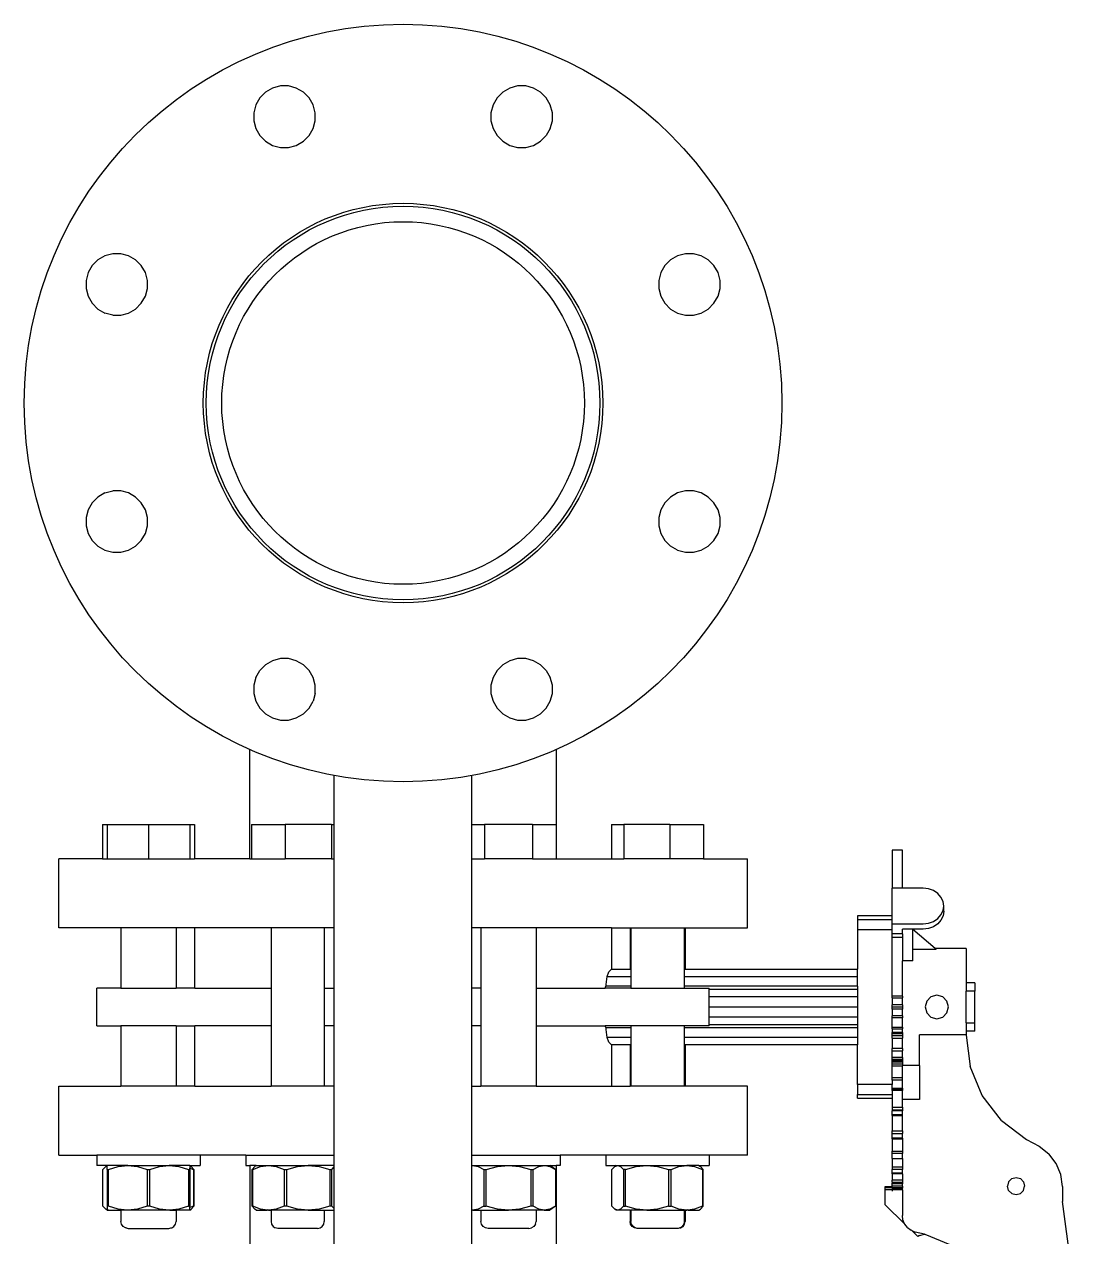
# Model space of a CAD drawing. Header units: inches. Extents: x -1841 to -80, y -100 to 1021.
# Drawn here: x -1270.508 to -1267.508, y 653.683 to 657.16 of the extents above; entities that cross this region are included whole.
import ezdxf

# ---------------------------------------------------------------- set-up
doc = ezdxf.new("R2010")
doc.units = ezdxf.units.IN
doc.header["$MEASUREMENT"] = 0
doc.layers.add('Edges', color=7, linetype='Continuous')

# ---------------------------------------------------------------- blocks, each defined once
blk = doc.blocks.new('fire fighting pump rs')
at = {"layer": 'Edges', "color": 1}
for p, q in [((-35.219, 78.889), (-35.422, 78.772)), ((-34.992, 78.95), (-35.219, 78.889)), ((-34.757, 78.95), (-34.992, 78.95)), ((-34.53, 78.889), (-34.757, 78.95)), ((-34.326, 78.772), (-34.53, 78.889)), ((-28.33, 78.889), (-28.534, 78.772)), ((-28.103, 78.95), (-28.33, 78.889)), ((-27.868, 78.95), (-28.103, 78.95)), ((-27.641, 78.889), (-27.868, 78.95)), ((-27.438, 78.772), (-27.641, 78.889)), ((-35.588, 78.606), (-35.706, 78.402)), ((-35.422, 78.772), (-35.588, 78.606)), ((-34.16, 78.606), (-34.326, 78.772)), ((-34.043, 78.402), (-34.16, 78.606)), ((-28.7, 78.606), (-28.817, 78.402)), ((-28.534, 78.772), (-28.7, 78.606)), ((-27.272, 78.606), (-27.438, 78.772)), ((-27.154, 78.402), (-27.272, 78.606)), ((-35.706, 78.402), (-35.766, 78.175)), ((-35.766, 78.175), (-35.766, 77.94)), ((-33.982, 78.175), (-34.043, 78.402)), ((-33.982, 77.94), (-33.982, 78.175)), ((-28.817, 78.402), (-28.878, 78.175)), ((-28.878, 78.175), (-28.878, 77.94)), ((-27.094, 78.175), (-27.154, 78.402)), ((-27.094, 77.94), (-27.094, 78.175)), ((-35.766, 77.94), (-35.706, 77.713)), ((-34.043, 77.713), (-33.982, 77.94)), ((-28.878, 77.94), (-28.817, 77.713)), ((-27.154, 77.713), (-27.094, 77.94)), ((-35.706, 77.713), (-35.588, 77.51)), ((-35.588, 77.51), (-35.422, 77.344)), ((-34.326, 77.344), (-34.16, 77.51)), ((-34.16, 77.51), (-34.043, 77.713)), ((-28.817, 77.713), (-28.7, 77.51)), ((-28.7, 77.51), (-28.534, 77.344)), ((-27.438, 77.344), (-27.272, 77.51)), ((-27.154, 77.713), (-27.272, 77.51)), ((-35.422, 77.344), (-35.219, 77.226)), ((-35.219, 77.226), (-34.992, 77.166)), ((-34.992, 77.166), (-34.757, 77.166)), ((-34.757, 77.166), (-34.53, 77.226)), ((-34.53, 77.226), (-34.326, 77.344)), ((-28.534, 77.344), (-28.33, 77.226)), ((-28.33, 77.226), (-28.103, 77.166)), ((-28.103, 77.166), (-27.868, 77.166)), ((-27.868, 77.166), (-27.641, 77.226)), ((-27.641, 77.226), (-27.438, 77.344)), ((-40.089, 74.019), (-40.293, 73.901)), ((-39.862, 74.079), (-40.089, 74.019)), ((-39.627, 74.079), (-39.862, 74.079)), ((-39.401, 74.019), (-39.627, 74.079)), ((-39.197, 73.901), (-39.401, 74.019)), ((-23.46, 74.019), (-23.663, 73.901)), ((-23.233, 74.079), (-23.46, 74.019)), ((-22.998, 74.079), (-23.233, 74.079)), ((-22.771, 74.019), (-22.998, 74.079)), ((-22.567, 73.901), (-22.771, 74.019)), ((-40.459, 73.735), (-40.576, 73.532)), ((-40.293, 73.901), (-40.459, 73.735)), ((-39.031, 73.735), (-39.197, 73.901)), ((-38.913, 73.532), (-39.031, 73.735)), ((-23.829, 73.735), (-23.947, 73.532)), ((-23.663, 73.901), (-23.829, 73.735)), ((-22.401, 73.735), (-22.567, 73.901)), ((-22.284, 73.532), (-22.401, 73.735)), ((-40.576, 73.532), (-40.637, 73.305)), ((-40.637, 73.305), (-40.637, 73.07)), ((-38.853, 73.305), (-38.913, 73.532)), ((-38.853, 73.07), (-38.853, 73.305)), ((-23.947, 73.532), (-24.007, 73.305)), ((-24.007, 73.305), (-24.007, 73.07)), ((-22.223, 73.305), (-22.284, 73.532)), ((-22.223, 73.07), (-22.223, 73.305)), ((-40.637, 73.07), (-40.576, 72.843)), ((-38.913, 72.843), (-38.853, 73.07)), ((-24.007, 73.07), (-23.947, 72.843)), ((-22.284, 72.843), (-22.223, 73.07)), ((-40.576, 72.843), (-40.459, 72.639)), ((-40.459, 72.639), (-40.293, 72.473)), ((-39.197, 72.473), (-39.031, 72.639)), ((-39.031, 72.639), (-38.913, 72.843)), ((-23.947, 72.843), (-23.829, 72.639)), ((-23.829, 72.639), (-23.663, 72.473)), ((-22.567, 72.473), (-22.401, 72.639)), ((-22.401, 72.639), (-22.284, 72.843)), ((-40.293, 72.473), (-40.089, 72.356)), ((-39.862, 72.295), (-40.089, 72.356)), ((-39.862, 72.295), (-39.627, 72.295)), ((-39.627, 72.295), (-39.401, 72.356)), ((-39.401, 72.356), (-39.197, 72.473)), ((-23.663, 72.473), (-23.46, 72.356)), ((-23.46, 72.356), (-23.233, 72.295)), ((-23.233, 72.295), (-22.998, 72.295)), ((-22.998, 72.295), (-22.771, 72.356)), ((-22.771, 72.356), (-22.567, 72.473)), ((-40.293, 67.013), (-40.459, 66.847)), ((-40.089, 67.13), (-40.293, 67.013)), ((-40.089, 67.13), (-39.862, 67.191)), ((-39.627, 67.191), (-39.862, 67.191)), ((-39.401, 67.13), (-39.627, 67.191)), ((-39.197, 67.013), (-39.401, 67.13)), ((-39.031, 66.847), (-39.197, 67.013)), ((-23.663, 67.013), (-23.829, 66.847)), ((-23.46, 67.13), (-23.663, 67.013)), ((-23.233, 67.191), (-23.46, 67.13)), ((-22.998, 67.191), (-23.233, 67.191)), ((-22.771, 67.13), (-22.998, 67.191)), ((-22.567, 67.013), (-22.771, 67.13)), ((-22.401, 66.847), (-22.567, 67.013)), ((-40.576, 66.643), (-40.637, 66.416)), ((-40.459, 66.847), (-40.576, 66.643)), ((-38.913, 66.643), (-39.031, 66.847)), ((-38.853, 66.416), (-38.913, 66.643)), ((-23.947, 66.643), (-24.007, 66.416)), ((-23.829, 66.847), (-23.947, 66.643)), ((-22.284, 66.643), (-22.401, 66.847)), ((-22.223, 66.416), (-22.284, 66.643)), ((-40.637, 66.416), (-40.637, 66.181)), ((-38.853, 66.181), (-38.853, 66.416)), ((-24.007, 66.416), (-24.007, 66.181)), ((-22.223, 66.181), (-22.223, 66.416)), ((-40.637, 66.181), (-40.576, 65.954)), ((-40.576, 65.954), (-40.459, 65.751)), ((-39.031, 65.751), (-38.913, 65.954)), ((-38.913, 65.954), (-38.853, 66.181)), ((-24.007, 66.181), (-23.947, 65.954)), ((-23.947, 65.954), (-23.829, 65.751)), ((-22.401, 65.751), (-22.284, 65.954)), ((-22.284, 65.954), (-22.223, 66.181)), ((-40.459, 65.751), (-40.293, 65.585)), ((-40.293, 65.585), (-40.089, 65.467)), ((-39.401, 65.467), (-39.197, 65.585)), ((-39.197, 65.585), (-39.031, 65.751)), ((-23.829, 65.751), (-23.663, 65.585)), ((-23.46, 65.467), (-23.663, 65.585)), ((-22.771, 65.467), (-22.567, 65.585)), ((-22.567, 65.585), (-22.401, 65.751)), ((-40.089, 65.467), (-39.862, 65.407)), ((-39.862, 65.407), (-39.627, 65.407)), ((-39.627, 65.407), (-39.401, 65.467)), ((-23.46, 65.467), (-23.233, 65.407)), ((-23.233, 65.407), (-22.998, 65.407)), ((-22.998, 65.407), (-22.771, 65.467)), ((-35.706, 61.772), (-35.588, 61.976)), ((-35.422, 62.142), (-35.588, 61.976)), ((-35.219, 62.26), (-35.422, 62.142)), ((-34.992, 62.32), (-35.219, 62.26)), ((-34.757, 62.32), (-34.992, 62.32)), ((-34.53, 62.26), (-34.757, 62.32)), ((-34.326, 62.142), (-34.53, 62.26)), ((-34.16, 61.976), (-34.326, 62.142)), ((-34.043, 61.772), (-34.16, 61.976)), ((-28.7, 61.976), (-28.817, 61.772)), ((-28.534, 62.142), (-28.7, 61.976)), ((-28.33, 62.26), (-28.534, 62.142)), ((-28.103, 62.32), (-28.33, 62.26)), ((-27.868, 62.32), (-28.103, 62.32)), ((-27.641, 62.26), (-27.868, 62.32)), ((-27.438, 62.142), (-27.641, 62.26)), ((-27.272, 61.976), (-27.438, 62.142)), ((-27.272, 61.976), (-27.154, 61.772)), ((-35.706, 61.772), (-35.766, 61.546)), ((-33.982, 61.546), (-34.043, 61.772)), ((-28.817, 61.772), (-28.878, 61.546)), ((-27.094, 61.546), (-27.154, 61.772)), ((-35.766, 61.546), (-35.766, 61.311)), ((-35.766, 61.311), (-35.706, 61.084)), ((-33.982, 61.311), (-34.043, 61.084)), ((-33.982, 61.311), (-33.982, 61.546)), ((-28.878, 61.546), (-28.878, 61.311)), ((-28.878, 61.311), (-28.817, 61.084)), ((-27.154, 61.084), (-27.094, 61.311)), ((-27.094, 61.311), (-27.094, 61.546)), ((-35.706, 61.084), (-35.588, 60.88)), ((-34.16, 60.88), (-34.043, 61.084)), ((-28.817, 61.084), (-28.7, 60.88)), ((-27.272, 60.88), (-27.154, 61.084)), ((-35.588, 60.88), (-35.422, 60.714)), ((-35.422, 60.714), (-35.219, 60.597)), ((-35.219, 60.597), (-34.992, 60.536)), ((-34.757, 60.536), (-34.53, 60.597)), ((-34.53, 60.597), (-34.326, 60.714)), ((-34.326, 60.714), (-34.16, 60.88)), ((-28.7, 60.88), (-28.534, 60.714)), ((-28.534, 60.714), (-28.33, 60.597)), ((-28.33, 60.597), (-28.103, 60.536)), ((-27.868, 60.536), (-27.641, 60.597)), ((-27.641, 60.597), (-27.438, 60.714)), ((-27.438, 60.714), (-27.272, 60.88)), ((-34.992, 60.536), (-34.757, 60.536)), ((-28.103, 60.536), (-27.868, 60.536)), ((-35.877, 56.503), (-35.875, 59.681)), ((-26.985, 59.681), (-26.985, 57.503)), ((-33.43, 57.503), (-33.43, 58.926)), ((-29.43, 57.503), (-29.43, 58.926)), ((-40.159, 57.503), (-40.021, 57.503)), ((-40.159, 57.503), (-40.159, 56.503)), ((-40.021, 57.503), (-40.021, 56.503)), ((-40.021, 57.503), (-38.821, 57.503)), ((-38.821, 57.503), (-38.821, 56.503)), ((-38.821, 57.503), (-37.621, 57.503)), ((-37.621, 57.503), (-37.483, 57.503)), ((-37.621, 57.503), (-37.621, 56.503)), ((-37.483, 57.503), (-37.483, 56.503)), ((-35.83, 57.503), (-35.83, 56.503)), ((-35.83, 57.503), (-34.85, 57.503)), ((-34.85, 57.503), (-34.85, 56.503)), ((-33.512, 57.503), (-34.85, 57.503)), ((-33.512, 57.503), (-33.43, 57.503)), ((-33.512, 57.503), (-33.512, 56.503)), ((-33.43, 56.503), (-33.43, 57.503)), ((-29.43, 56.503), (-29.43, 57.503)), ((-29.43, 57.503), (-29.061, 57.503)), ((-27.676, 57.503), (-29.061, 57.503)), ((-29.061, 57.503), (-29.061, 56.503)), ((-27.676, 57.503), (-27.676, 56.503)), ((-27.676, 57.503), (-26.985, 57.503)), ((-26.985, 57.503), (-26.983, 56.503)), ((-25.377, 57.503), (-25.377, 56.503)), ((-25.377, 57.503), (-25.019, 57.503)), ((-25.019, 57.503), (-25.019, 56.503)), ((-23.68, 57.503), (-25.019, 57.503)), ((-23.68, 57.503), (-23.68, 56.503)), ((-23.68, 57.503), (-22.701, 57.503)), ((-22.701, 57.503), (-22.701, 56.503)), ((-16.93, 56.753), (-17.23, 56.753)), ((-17.23, 56.753), (-17.23, 55.655)), ((-16.93, 55.655), (-16.93, 56.753)), ((-41.43, 54.503), (-41.43, 56.503)), ((-40.159, 56.503), (-41.43, 56.503)), ((-40.159, 56.503), (-40.021, 56.503)), ((-40.021, 56.503), (-38.821, 56.503)), ((-38.821, 56.503), (-37.621, 56.503)), ((-37.621, 56.503), (-37.483, 56.503)), ((-35.877, 56.503), (-37.483, 56.503)), ((-35.877, 56.503), (-35.83, 56.503)), ((-35.83, 56.503), (-34.85, 56.503)), ((-33.512, 56.503), (-34.85, 56.503)), ((-33.512, 56.503), (-33.43, 56.503)), ((-33.43, 54.503), (-33.43, 56.503)), ((-29.43, 56.503), (-29.061, 56.503)), ((-29.43, 54.503), (-29.43, 56.503)), ((-27.676, 56.503), (-29.061, 56.503)), ((-27.676, 56.503), (-26.983, 56.503)), ((-26.983, 56.503), (-25.377, 56.503)), ((-25.377, 56.503), (-25.019, 56.503)), ((-23.68, 56.503), (-25.019, 56.503)), ((-22.701, 56.503), (-23.68, 56.503)), ((-22.701, 56.503), (-21.43, 56.503)), ((-21.43, 54.503), (-21.43, 56.503)), ((-16.93, 55.655), (-17.23, 55.655)), ((-17.23, 54.853), (-17.23, 55.655)), ((-16.33, 55.655), (-16.93, 55.655)), ((-16.175, 55.637), (-16.33, 55.655)), ((-16.03, 55.585), (-16.175, 55.637)), ((-15.906, 55.503), (-16.03, 55.585)), ((-15.81, 55.395), (-15.906, 55.503)), ((-15.75, 55.27), (-15.81, 55.395)), ((-15.81, 54.876), (-15.75, 55.001)), ((-15.73, 55.135), (-15.75, 55.27)), ((-15.75, 55.001), (-15.73, 55.135)), ((-15.73, 54.985), (-15.75, 54.851)), ((-15.73, 54.985), (-15.73, 55.135)), ((-17.23, 54.853), (-18.23, 54.853)), ((-18.23, 54.853), (-18.23, 54.746)), ((-18.23, 54.746), (-17.23, 54.746)), ((-18.23, 54.746), (-18.23, 54.453)), ((-17.23, 54.746), (-17.23, 54.853)), ((-17.23, 54.616), (-17.23, 54.746)), ((-17.23, 54.616), (-16.33, 54.616)), ((-17.23, 54.453), (-17.23, 54.616)), ((-16.33, 54.616), (-16.175, 54.634)), ((-16.175, 54.634), (-16.03, 54.685)), ((-16.03, 54.685), (-15.906, 54.768)), ((-15.906, 54.618), (-16.03, 54.535)), ((-15.906, 54.768), (-15.81, 54.876)), ((-15.81, 54.726), (-15.906, 54.618)), ((-15.75, 54.851), (-15.81, 54.726)), ((-39.621, 54.503), (-41.43, 54.503)), ((-39.621, 54.503), (-39.621, 52.753)), ((-38.021, 54.503), (-39.621, 54.503)), ((-38.021, 54.503), (-38.021, 52.753)), ((-37.48, 54.503), (-38.021, 54.503)), ((-37.48, 52.753), (-37.48, 54.503)), ((-35.264, 54.503), (-37.48, 54.503)), ((-35.264, 54.503), (-35.264, 52.753)), ((-33.719, 54.503), (-35.264, 54.503)), ((-33.719, 54.503), (-33.719, 52.753)), ((-33.43, 54.503), (-33.719, 54.503)), ((-33.43, 52.753), (-33.43, 54.503)), ((-29.43, 52.753), (-29.43, 54.503)), ((-29.169, 54.503), (-29.43, 54.503)), ((-29.169, 54.503), (-29.169, 52.753)), ((-27.569, 54.503), (-29.169, 54.503)), ((-27.569, 54.503), (-27.569, 52.753)), ((-25.38, 54.503), (-27.569, 54.503)), ((-25.38, 54.503), (-25.38, 53.303)), ((-25.38, 54.503), (-24.839, 54.503)), ((-24.839, 54.503), (-24.839, 53.303)), ((-24.839, 54.503), (-24.812, 54.503)), ((-24.812, 54.503), (-24.812, 53.303)), ((-24.812, 54.503), (-23.266, 54.503)), ((-23.266, 54.503), (-23.239, 54.503)), ((-23.266, 54.503), (-23.266, 53.303)), ((-23.239, 54.503), (-23.239, 53.303)), ((-23.239, 54.503), (-21.43, 54.503)), ((-18.23, 54.453), (-17.23, 54.453)), ((-18.23, 54.453), (-18.23, 53.303)), ((-17.23, 54.331), (-17.23, 54.453)), ((-17.23, 54.231), (-17.23, 54.331)), ((-16.93, 54.331), (-17.23, 54.331)), ((-17.23, 54.231), (-16.93, 54.231)), ((-17.23, 52.519), (-17.23, 54.231)), ((-16.63, 54.466), (-16.93, 54.466)), ((-16.93, 54.331), (-16.93, 54.466)), ((-16.93, 54.331), (-16.93, 54.231)), ((-16.93, 54.231), (-16.93, 53.539)), ((-16.33, 54.466), (-16.63, 54.466)), ((-16.63, 54.451), (-16.63, 54.466)), ((-15.977, 53.903), (-16.63, 54.451)), ((-16.63, 53.877), (-16.63, 54.451)), ((-16.175, 54.484), (-16.33, 54.466)), ((-16.03, 54.535), (-16.175, 54.484)), ((-15.945, 53.877), (-16.63, 53.877)), ((-16.63, 53.539), (-16.63, 53.877)), ((-15.08, 53.903), (-15.977, 53.903)), ((-15.945, 53.877), (-15.977, 53.903)), ((-15.08, 53.903), (-15.08, 52.903)), ((-16.63, 53.539), (-16.93, 53.539)), ((-16.93, 52.519), (-16.93, 53.539)), ((-25.506, 53.085), (-25.455, 53.228)), ((-25.455, 53.228), (-25.38, 53.303)), ((-25.38, 53.303), (-24.839, 53.303)), ((-24.839, 53.303), (-24.812, 53.303)), ((-24.812, 53.303), (-24.812, 53.085)), ((-23.266, 53.303), (-23.239, 53.303)), ((-23.266, 53.303), (-23.266, 53.085)), ((-23.239, 53.303), (-18.23, 53.303)), ((-18.23, 53.085), (-18.23, 53.303)), ((-25.532, 52.803), (-25.528, 52.853)), ((-25.528, 52.853), (-25.506, 53.085)), ((-25.506, 53.085), (-24.812, 53.085)), ((-24.812, 53.085), (-24.812, 52.803)), ((-23.266, 53.085), (-18.23, 53.085)), ((-23.266, 53.085), (-23.266, 52.803)), ((-18.23, 52.803), (-18.23, 53.085)), ((-14.83, 52.903), (-15.08, 52.903)), ((-15.08, 52.903), (-15.08, 52.66)), ((-14.83, 52.903), (-14.83, 52.66)), ((-40.321, 51.653), (-40.321, 52.753)), ((-39.621, 52.753), (-40.321, 52.753)), ((-39.621, 52.753), (-38.021, 52.753)), ((-37.48, 52.753), (-38.021, 52.753)), ((-37.48, 52.753), (-35.264, 52.753)), ((-35.264, 52.753), (-35.264, 51.653)), ((-33.719, 52.753), (-33.43, 52.753)), ((-33.719, 52.753), (-33.719, 51.653)), ((-33.43, 51.653), (-33.43, 52.753)), ((-29.169, 52.753), (-29.43, 52.753)), ((-29.43, 51.653), (-29.43, 52.753)), ((-29.169, 52.753), (-29.169, 51.653)), ((-27.569, 52.753), (-27.569, 51.653)), ((-27.569, 52.753), (-25.563, 52.753)), ((-25.563, 52.753), (-25.538, 52.803)), ((-24.812, 52.753), (-25.563, 52.753)), ((-25.532, 52.803), (-25.538, 52.803)), ((-24.812, 52.803), (-25.532, 52.803)), ((-24.812, 52.803), (-24.812, 52.753)), ((-24.812, 52.753), (-23.266, 52.753)), ((-18.23, 52.803), (-23.266, 52.803)), ((-23.266, 52.803), (-23.266, 52.753)), ((-23.266, 52.753), (-22.539, 52.753)), ((-22.539, 52.723), (-22.539, 52.753)), ((-22.539, 52.723), (-18.23, 52.723)), ((-22.539, 52.503), (-22.539, 52.723)), ((-22.539, 52.503), (-18.23, 52.503)), ((-22.539, 52.203), (-22.539, 52.503)), ((-18.23, 52.803), (-18.23, 52.723)), ((-18.23, 52.723), (-18.23, 52.503)), ((-18.23, 52.503), (-18.23, 52.203)), ((-17.23, 52.464), (-17.23, 52.519)), ((-16.93, 52.519), (-17.23, 52.519)), ((-16.93, 52.519), (-16.93, 52.464)), ((-16.1, 52.497), (-16.224, 52.373)), ((-15.93, 52.543), (-16.1, 52.497)), ((-15.76, 52.497), (-15.93, 52.543)), ((-15.636, 52.373), (-15.76, 52.497)), ((-14.83, 52.66), (-15.08, 52.66)), ((-15.08, 51.746), (-15.08, 52.66)), ((-14.83, 51.746), (-14.83, 52.66)), ((-22.539, 52.203), (-18.23, 52.203)), ((-22.539, 51.903), (-22.539, 52.203)), ((-18.23, 52.203), (-18.23, 51.903)), ((-17.23, 52.464), (-16.93, 52.464)), ((-17.23, 52.464), (-17.23, 52.263)), ((-17.23, 52.203), (-17.23, 52.263)), ((-16.93, 52.263), (-17.23, 52.263)), ((-17.23, 52.143), (-17.23, 52.203)), ((-17.23, 52.203), (-16.93, 52.203)), ((-16.93, 52.143), (-17.23, 52.143)), ((-17.23, 52.143), (-17.23, 51.942)), ((-16.93, 52.263), (-16.93, 52.464)), ((-16.93, 52.263), (-16.93, 52.203)), ((-16.93, 52.203), (-16.93, 52.143)), ((-16.93, 51.942), (-16.93, 52.143)), ((-16.224, 52.373), (-16.27, 52.203)), ((-16.27, 52.203), (-16.224, 52.033)), ((-15.59, 52.203), (-15.636, 52.373)), ((-15.636, 52.033), (-15.59, 52.203)), ((-18.23, 51.903), (-22.539, 51.903)), ((-22.539, 51.683), (-22.539, 51.903)), ((-18.23, 51.903), (-18.23, 51.683)), ((-17.23, 51.887), (-17.23, 51.942)), ((-16.93, 51.942), (-17.23, 51.942)), ((-16.93, 51.887), (-17.23, 51.887)), ((-17.23, 51.621), (-17.23, 51.887)), ((-16.93, 51.942), (-16.93, 51.887)), ((-16.93, 51.621), (-16.93, 51.887)), ((-16.224, 52.033), (-16.1, 51.909)), ((-16.1, 51.909), (-15.93, 51.863)), ((-15.93, 51.863), (-15.76, 51.909)), ((-15.76, 51.909), (-15.636, 52.033)), ((-40.321, 51.653), (-39.621, 51.653)), ((-39.621, 51.653), (-39.621, 49.903)), ((-38.021, 51.653), (-39.621, 51.653)), ((-38.021, 51.653), (-38.021, 49.903)), ((-38.021, 51.653), (-37.48, 51.653)), ((-37.48, 49.903), (-37.48, 51.653)), ((-35.264, 51.653), (-37.48, 51.653)), ((-35.264, 51.653), (-35.264, 49.903)), ((-33.43, 51.653), (-33.719, 51.653)), ((-33.719, 51.653), (-33.719, 49.903)), ((-33.43, 49.903), (-33.43, 51.653)), ((-29.169, 51.653), (-29.43, 51.653)), ((-29.43, 49.903), (-29.43, 51.653)), ((-29.169, 51.653), (-29.169, 49.903)), ((-27.569, 51.653), (-27.569, 49.903)), ((-27.569, 51.653), (-25.563, 51.653)), ((-25.538, 51.603), (-25.563, 51.653)), ((-24.812, 51.653), (-25.563, 51.653)), ((-25.538, 51.603), (-25.532, 51.603)), ((-25.528, 51.553), (-25.532, 51.603)), ((-25.532, 51.603), (-24.812, 51.603)), ((-25.506, 51.321), (-25.528, 51.553)), ((-24.812, 51.653), (-24.812, 51.603)), ((-23.266, 51.653), (-24.812, 51.653)), ((-24.812, 51.603), (-24.812, 51.321)), ((-23.266, 51.653), (-23.266, 51.603)), ((-22.539, 51.653), (-23.266, 51.653)), ((-23.266, 51.603), (-18.23, 51.603)), ((-23.266, 51.603), (-23.266, 51.321)), ((-18.23, 51.683), (-22.539, 51.683)), ((-22.539, 51.653), (-22.539, 51.683)), ((-18.23, 51.683), (-18.23, 51.603)), ((-18.23, 51.603), (-18.23, 51.321)), ((-17.23, 51.566), (-17.23, 51.621)), ((-17.23, 51.621), (-16.93, 51.621)), ((-17.23, 51.566), (-16.93, 51.566)), ((-17.23, 51.566), (-17.23, 51.465)), ((-17.23, 51.421), (-17.23, 51.465)), ((-16.93, 51.465), (-17.23, 51.465)), ((-17.23, 51.361), (-17.23, 51.421)), ((-16.93, 51.421), (-17.23, 51.421)), ((-16.93, 51.621), (-16.93, 51.566)), ((-16.93, 51.465), (-16.93, 51.566)), ((-16.93, 51.465), (-16.93, 51.421)), ((-16.93, 51.421), (-16.93, 51.361)), ((-15.08, 51.746), (-14.83, 51.746)), ((-15.08, 51.746), (-15.08, 51.503)), ((-14.83, 51.503), (-15.08, 51.503)), ((-15.08, 51.503), (-15.08, 51.398)), ((-14.83, 51.503), (-14.83, 51.746)), ((-25.455, 51.178), (-25.506, 51.321)), ((-24.812, 51.321), (-25.506, 51.321)), ((-25.38, 51.103), (-25.455, 51.178)), ((-25.38, 51.103), (-25.38, 49.903)), ((-24.839, 51.103), (-25.38, 51.103)), ((-24.839, 51.103), (-24.839, 49.903)), ((-24.812, 51.103), (-24.839, 51.103)), ((-24.812, 51.321), (-24.812, 51.103)), ((-24.812, 51.103), (-24.812, 49.903)), ((-18.23, 51.321), (-23.266, 51.321)), ((-23.266, 51.321), (-23.266, 51.103)), ((-23.266, 51.103), (-23.266, 49.903)), ((-23.239, 51.103), (-23.266, 51.103)), ((-23.239, 51.103), (-23.239, 49.903)), ((-18.23, 51.103), (-23.239, 51.103)), ((-18.23, 51.321), (-18.23, 51.103)), ((-18.23, 49.953), (-18.23, 51.103)), ((-17.23, 51.301), (-17.23, 51.361)), ((-16.93, 51.361), (-17.23, 51.361)), ((-17.23, 51.301), (-16.93, 51.301)), ((-17.23, 51.301), (-17.23, 51.001)), ((-16.93, 51.361), (-16.93, 51.301)), ((-16.93, 51.001), (-16.93, 51.301)), ((-15.08, 51.398), (-16.43, 51.398)), ((-16.43, 50.503), (-16.43, 51.398)), ((-15.08, 51.382), (-15.08, 51.398)), ((-15.08, 51.382), (-14.961, 50.476)), ((-17.23, 50.926), (-17.23, 51.001)), ((-16.93, 51.001), (-17.23, 51.001)), ((-17.23, 50.926), (-16.93, 50.926)), ((-17.23, 50.739), (-17.23, 50.926)), ((-17.23, 50.684), (-17.23, 50.739)), ((-16.93, 50.739), (-17.23, 50.739)), ((-16.93, 51.001), (-16.93, 50.926)), ((-16.93, 50.739), (-16.93, 50.926)), ((-16.93, 50.739), (-16.93, 50.684)), ((-17.23, 50.664), (-17.23, 50.684)), ((-17.23, 50.684), (-16.93, 50.684)), ((-17.23, 50.648), (-17.23, 50.664)), ((-16.93, 50.664), (-17.23, 50.664)), ((-17.23, 50.604), (-17.23, 50.648)), ((-17.23, 50.648), (-16.93, 50.648)), ((-17.23, 50.544), (-17.23, 50.604)), ((-16.93, 50.604), (-17.23, 50.604)), ((-17.23, 50.484), (-17.23, 50.544)), ((-16.93, 50.544), (-17.23, 50.544)), ((-16.93, 50.484), (-17.23, 50.484)), ((-17.23, 50.154), (-17.23, 50.484)), ((-16.93, 50.684), (-16.93, 50.664)), ((-16.93, 50.664), (-16.93, 50.648)), ((-16.93, 50.648), (-16.93, 50.604)), ((-16.93, 50.604), (-16.93, 50.544)), ((-16.93, 50.544), (-16.93, 50.503)), ((-16.43, 50.503), (-16.93, 50.503)), ((-16.93, 50.484), (-16.93, 50.503)), ((-16.93, 50.154), (-16.93, 50.484)), ((-16.43, 50.503), (-16.43, 49.513)), ((-14.611, 49.632), (-14.961, 50.476)), ((-17.23, 50.079), (-17.23, 50.154)), ((-17.23, 50.154), (-16.93, 50.154)), ((-16.93, 50.079), (-17.23, 50.079)), ((-17.23, 50.079), (-17.23, 49.953)), ((-16.93, 50.079), (-16.93, 50.154)), ((-16.93, 49.844), (-16.93, 50.079)), ((-41.43, 47.903), (-41.43, 49.903)), ((-41.43, 49.903), (-39.621, 49.903)), ((-38.021, 49.903), (-39.621, 49.903)), ((-37.48, 49.903), (-38.021, 49.903)), ((-37.48, 49.903), (-35.264, 49.903)), ((-33.719, 49.903), (-35.264, 49.903)), ((-33.43, 49.903), (-33.719, 49.903)), ((-33.431, 47.903), (-33.43, 49.903)), ((-29.429, 47.903), (-29.43, 49.903)), ((-29.43, 49.903), (-29.169, 49.903)), ((-27.569, 49.903), (-29.169, 49.903)), ((-27.569, 49.903), (-25.38, 49.903)), ((-25.38, 49.903), (-24.839, 49.903)), ((-24.812, 49.903), (-24.839, 49.903)), ((-23.266, 49.903), (-24.812, 49.903)), ((-23.239, 49.903), (-23.266, 49.903)), ((-21.43, 49.903), (-23.239, 49.903)), ((-21.43, 47.903), (-21.43, 49.903)), ((-17.23, 49.953), (-18.23, 49.953)), ((-18.23, 49.953), (-18.23, 49.66)), ((-18.23, 49.66), (-17.23, 49.66)), ((-18.23, 49.553), (-18.23, 49.66)), ((-17.23, 49.844), (-17.23, 49.953)), ((-17.23, 49.838), (-17.23, 49.844)), ((-17.23, 49.844), (-16.93, 49.844)), ((-17.23, 49.838), (-16.93, 49.838)), ((-17.23, 49.826), (-17.23, 49.838)), ((-17.23, 49.826), (-16.93, 49.824)), ((-17.23, 49.778), (-17.23, 49.826)), ((-16.93, 49.778), (-17.23, 49.778)), ((-17.23, 49.778), (-17.23, 49.66)), ((-17.23, 49.66), (-17.23, 49.553)), ((-16.93, 49.844), (-16.93, 49.838)), ((-16.93, 49.838), (-16.93, 49.824)), ((-16.93, 49.824), (-16.93, 49.778)), ((-16.93, 49.513), (-16.93, 49.778)), ((-18.23, 49.553), (-17.23, 49.553)), ((-17.23, 49.553), (-17.23, 49.297)), ((-16.43, 49.513), (-16.93, 49.513)), ((-16.93, 49.297), (-16.93, 49.513)), ((-14.055, 48.907), (-14.611, 49.632)), ((-17.23, 49.297), (-16.93, 49.297)), ((-17.23, 49.297), (-17.23, 49.205)), ((-16.93, 49.205), (-17.23, 49.205)), ((-17.23, 49.205), (-17.23, 49.189)), ((-16.93, 49.189), (-17.23, 49.189)), ((-17.23, 49.072), (-17.23, 49.189)), ((-16.93, 49.072), (-17.23, 49.072)), ((-17.23, 49.052), (-17.23, 49.072)), ((-17.23, 49.052), (-16.93, 49.052)), ((-17.23, 49.052), (-17.23, 48.603)), ((-16.93, 49.297), (-16.93, 49.205)), ((-16.93, 49.205), (-16.93, 49.189)), ((-16.93, 49.072), (-16.93, 49.189)), ((-16.93, 49.052), (-16.93, 49.072)), ((-16.93, 48.603), (-16.93, 49.052)), ((-17.23, 48.603), (-16.93, 48.603)), ((-17.23, 48.528), (-17.23, 48.603)), ((-16.93, 48.603), (-16.93, 48.528)), ((-14.055, 48.907), (-13.33, 48.351)), ((-17.23, 48.528), (-16.93, 48.528)), ((-17.23, 48.391), (-17.23, 48.528)), ((-17.23, 48.37), (-17.23, 48.391)), ((-16.93, 48.391), (-17.23, 48.391)), ((-17.23, 48.37), (-16.93, 48.37)), ((-17.23, 48.37), (-17.23, 48.018)), ((-16.93, 48.391), (-16.93, 48.528)), ((-16.93, 48.391), (-16.93, 48.37)), ((-16.93, 48.37), (-16.93, 48.018)), ((-13.33, 48.351), (-12.955, 48.156)), ((-41.43, 47.903), (-40.321, 47.903)), ((-40.321, 47.903), (-40.321, 47.603)), ((-37.321, 47.903), (-40.321, 47.903)), ((-37.321, 47.903), (-37.321, 47.603)), ((-35.991, 47.903), (-37.321, 47.903)), ((-35.991, 47.903), (-35.991, 47.603)), ((-35.991, 47.903), (-33.431, 47.903)), ((-33.431, 47.603), (-33.431, 47.903)), ((-29.429, 47.603), (-29.429, 47.903)), ((-29.429, 47.903), (-26.869, 47.903)), ((-26.869, 47.903), (-26.869, 47.603)), ((-25.539, 47.903), (-26.869, 47.903)), ((-25.539, 47.903), (-25.539, 47.603)), ((-22.539, 47.903), (-25.539, 47.903)), ((-22.539, 47.903), (-22.539, 47.603)), ((-21.43, 47.903), (-22.539, 47.903)), ((-17.23, 47.943), (-17.23, 48.018)), ((-17.23, 48.018), (-16.93, 48.018)), ((-16.93, 47.943), (-17.23, 47.943)), ((-17.23, 47.801), (-17.23, 47.943)), ((-16.93, 48.018), (-16.93, 47.943)), ((-16.93, 47.801), (-16.93, 47.943)), ((-12.955, 48.156), (-12.675, 47.941)), ((-12.461, 47.662), (-12.675, 47.941)), ((-40.021, 47.603), (-40.321, 47.603)), ((-40.147, 47.485), (-40.063, 47.573)), ((-40.021, 47.603), (-40.063, 47.573)), ((-40.063, 47.573), (-40.021, 47.588)), ((-40.021, 47.603), (-40.021, 47.588)), ((-39.421, 47.603), (-40.021, 47.603)), ((-40.021, 47.485), (-40.021, 47.588)), ((-39.979, 47.485), (-39.7, 47.573)), ((-39.7, 47.573), (-39.421, 47.603)), ((-39.421, 47.603), (-39.143, 47.573)), ((-39.421, 47.603), (-38.221, 47.603)), ((-39.143, 47.573), (-38.863, 47.485)), ((-38.779, 47.485), (-38.5, 47.573)), ((-38.5, 47.573), (-38.221, 47.603)), ((-38.221, 47.603), (-37.943, 47.573)), ((-37.621, 47.603), (-38.221, 47.603)), ((-37.943, 47.573), (-37.663, 47.485)), ((-37.621, 47.603), (-37.579, 47.573)), ((-37.621, 47.603), (-37.321, 47.603)), ((-37.621, 47.603), (-37.621, 47.525)), ((-37.501, 47.485), (-37.579, 47.573)), ((-35.991, 47.603), (-35.875, 47.603)), ((-35.875, 47.603), (-35.875, 39.348)), ((-35.691, 47.603), (-35.875, 47.603)), ((-35.734, 47.573), (-35.812, 47.485)), ((-35.796, 47.485), (-35.567, 47.573)), ((-35.691, 47.603), (-35.734, 47.573)), ((-35.691, 47.603), (-35.34, 47.603)), ((-35.567, 47.573), (-35.34, 47.603)), ((-35.34, 47.603), (-35.113, 47.573)), ((-35.34, 47.603), (-34.181, 47.603)), ((-35.113, 47.573), (-34.884, 47.485)), ((-34.804, 47.485), (-34.491, 47.573)), ((-34.491, 47.573), (-34.181, 47.603)), ((-34.181, 47.603), (-33.87, 47.573)), ((-33.431, 47.603), (-34.181, 47.603)), ((-33.87, 47.573), (-33.558, 47.485)), ((-33.499, 47.485), (-33.43, 47.558)), ((-33.43, 47.558), (-33.431, 47.603)), ((-33.43, 46.348), (-33.43, 47.558)), ((-29.43, 47.599), (-29.408, 47.603)), ((-29.43, 47.599), (-29.429, 47.603)), ((-29.43, 46.307), (-29.43, 47.599)), ((-29.429, 47.603), (-29.408, 47.603)), ((-29.408, 47.603), (-29.247, 47.573)), ((-29.408, 47.603), (-28.369, 47.603)), ((-29.247, 47.573), (-29.085, 47.485)), ((-29.013, 47.485), (-28.69, 47.573)), ((-28.69, 47.573), (-28.369, 47.603)), ((-28.369, 47.603), (-28.047, 47.573)), ((-28.369, 47.603), (-27.329, 47.603)), ((-28.047, 47.573), (-27.724, 47.485)), ((-27.652, 47.485), (-27.49, 47.573)), ((-27.49, 47.573), (-27.329, 47.603)), ((-27.329, 47.603), (-27.308, 47.603)), ((-27.308, 47.603), (-27.169, 47.573)), ((-27.308, 47.603), (-27.169, 47.603)), ((-27.007, 47.485), (-27.169, 47.603)), ((-27.169, 47.603), (-26.985, 47.603)), ((-27.169, 47.573), (-27.007, 47.485)), ((-26.985, 47.603), (-26.985, 35.657)), ((-26.869, 47.603), (-26.985, 47.603)), ((-25.539, 47.603), (-25.239, 47.603)), ((-25.365, 47.485), (-25.281, 47.573)), ((-25.281, 47.573), (-25.198, 47.603)), ((-25.239, 47.603), (-25.281, 47.573)), ((-25.239, 47.603), (-25.198, 47.603)), ((-25.198, 47.603), (-25.115, 47.573)), ((-25.198, 47.603), (-24.35, 47.603)), ((-25.115, 47.573), (-25.031, 47.485)), ((-24.972, 47.485), (-24.66, 47.573)), ((-24.66, 47.573), (-24.35, 47.603)), ((-24.35, 47.603), (-24.039, 47.573)), ((-24.35, 47.603), (-23.19, 47.603)), ((-24.039, 47.573), (-23.727, 47.485)), ((-23.646, 47.485), (-23.418, 47.573)), ((-23.418, 47.573), (-23.19, 47.603)), ((-23.19, 47.603), (-22.963, 47.573)), ((-22.839, 47.603), (-23.19, 47.603)), ((-22.963, 47.573), (-22.735, 47.485)), ((-22.839, 47.603), (-22.797, 47.573)), ((-22.839, 47.603), (-22.539, 47.603)), ((-22.718, 47.485), (-22.797, 47.573)), ((-17.23, 47.801), (-16.93, 47.801)), ((-17.23, 47.801), (-17.23, 47.56)), ((-17.23, 47.56), (-16.93, 47.56)), ((-17.23, 47.56), (-17.23, 47.485)), ((-16.93, 47.801), (-16.93, 47.56)), ((-16.93, 47.56), (-16.93, 47.485)), ((-12.326, 47.336), (-12.461, 47.662)), ((-40.147, 46.421), (-40.147, 47.485)), ((-40.021, 47.485), (-40.021, 46.421)), ((-40.021, 47.485), (-39.979, 47.485)), ((-39.979, 46.421), (-39.979, 47.485)), ((-38.863, 47.485), (-38.863, 46.421)), ((-38.863, 47.485), (-38.779, 47.485)), ((-38.779, 46.421), (-38.779, 47.485)), ((-37.663, 47.485), (-37.663, 46.421)), ((-37.663, 47.485), (-37.621, 47.485)), ((-37.621, 47.525), (-37.517, 47.485)), ((-37.621, 47.485), (-37.621, 47.525)), ((-37.621, 47.485), (-37.621, 46.421)), ((-37.517, 47.485), (-37.501, 47.485)), ((-37.517, 47.485), (-37.517, 46.421)), ((-37.501, 47.485), (-37.495, 47.485)), ((-37.495, 46.421), (-37.495, 47.485)), ((-35.817, 47.485), (-35.812, 47.485)), ((-35.817, 47.485), (-35.817, 46.421)), ((-35.812, 47.485), (-35.796, 47.485)), ((-35.796, 46.421), (-35.796, 47.485)), ((-34.884, 47.485), (-34.884, 46.421)), ((-34.884, 47.485), (-34.804, 47.485)), ((-34.804, 46.421), (-34.804, 47.485)), ((-33.558, 47.485), (-33.558, 46.421)), ((-33.558, 47.485), (-33.499, 47.485)), ((-33.499, 46.421), (-33.499, 47.485)), ((-29.085, 47.485), (-29.085, 46.421)), ((-29.085, 47.485), (-29.013, 47.485)), ((-29.013, 46.421), (-29.013, 47.485)), ((-27.724, 47.485), (-27.724, 46.421)), ((-27.724, 47.485), (-27.652, 47.485)), ((-27.652, 46.421), (-27.652, 47.485)), ((-27.007, 47.485), (-27.001, 47.485)), ((-27.007, 47.485), (-27.007, 46.421)), ((-27.001, 47.485), (-27.001, 46.421)), ((-25.365, 46.421), (-25.365, 47.485)), ((-25.031, 47.485), (-25.031, 46.421)), ((-24.972, 47.485), (-25.031, 47.485)), ((-24.972, 46.421), (-24.972, 47.485)), ((-23.727, 47.485), (-23.727, 46.421)), ((-23.727, 47.485), (-23.646, 47.485)), ((-23.646, 46.421), (-23.646, 47.485)), ((-22.735, 47.485), (-22.735, 46.421)), ((-22.735, 47.485), (-22.718, 47.485)), ((-22.718, 47.485), (-22.713, 47.485)), ((-22.713, 46.421), (-22.713, 47.485)), ((-16.93, 47.485), (-17.23, 47.485)), ((-17.23, 47.381), (-17.23, 47.485)), ((-16.93, 47.381), (-17.23, 47.381)), ((-17.23, 47.361), (-17.23, 47.381)), ((-16.93, 47.361), (-17.23, 47.361)), ((-17.23, 47.361), (-17.23, 47.169)), ((-16.93, 47.381), (-16.93, 47.485)), ((-16.93, 47.361), (-16.93, 47.381)), ((-16.93, 47.361), (-16.93, 47.169)), ((-13.755, 47.22), (-13.847, 47.128)), ((-13.755, 47.22), (-13.63, 47.253)), ((-13.63, 47.253), (-13.505, 47.22)), ((-13.414, 47.128), (-13.505, 47.22)), ((-12.28, 46.987), (-12.326, 47.336)), ((-17.43, 46.962), (-17.43, 46.989)), ((-17.43, 46.989), (-17.23, 46.989)), ((-17.43, 46.889), (-17.43, 46.962)), ((-17.43, 46.962), (-17.23, 46.962)), ((-17.23, 46.889), (-17.43, 46.889)), ((-17.43, 46.453), (-17.43, 46.889)), ((-16.93, 47.169), (-17.23, 47.169)), ((-17.23, 47.114), (-17.23, 47.169)), ((-17.23, 47.114), (-16.93, 47.114)), ((-17.23, 47.114), (-17.23, 47.084)), ((-17.23, 47.084), (-16.93, 47.084)), ((-17.23, 47.064), (-17.23, 47.084)), ((-16.93, 47.064), (-17.23, 47.064)), ((-17.23, 47.003), (-17.23, 47.064)), ((-16.93, 47.003), (-17.23, 47.003)), ((-17.23, 47.003), (-17.23, 46.989)), ((-17.23, 46.962), (-17.23, 46.989)), ((-17.23, 46.948), (-17.23, 46.962)), ((-16.93, 46.948), (-17.23, 46.948)), ((-17.23, 46.938), (-17.23, 46.948)), ((-17.23, 46.938), (-16.93, 46.938)), ((-17.23, 46.938), (-17.23, 46.918)), ((-16.93, 46.918), (-17.23, 46.918)), ((-17.23, 46.889), (-17.23, 46.854)), ((-16.93, 46.889), (-17.23, 46.889)), ((-16.93, 47.169), (-16.93, 47.114)), ((-16.93, 47.114), (-16.93, 47.084)), ((-16.93, 47.084), (-16.93, 47.064)), ((-16.93, 47.003), (-16.93, 47.064)), ((-16.93, 47.003), (-16.93, 46.948)), ((-16.93, 46.948), (-16.93, 46.938)), ((-16.93, 46.918), (-16.93, 46.938)), ((-16.93, 46.889), (-16.93, 46.918)), ((-16.93, 46.889), (-16.93, 46.15)), ((-13.847, 47.128), (-13.88, 47.003)), ((-13.847, 46.878), (-13.88, 47.003)), ((-13.755, 46.786), (-13.847, 46.878)), ((-13.414, 46.878), (-13.505, 46.786)), ((-13.414, 47.128), (-13.38, 47.003)), ((-13.414, 46.878), (-13.38, 47.003)), ((-12.28, 46.987), (-12.28, 46.556)), ((-13.755, 46.786), (-13.63, 46.753)), ((-13.63, 46.753), (-13.505, 46.786)), ((-12.041, 44.745), (-12.28, 46.556)), ((-40.063, 46.333), (-40.147, 46.421)), ((-40.021, 46.303), (-40.063, 46.333)), ((-40.021, 46.318), (-40.063, 46.333)), ((-39.979, 46.421), (-40.021, 46.421)), ((-40.021, 46.421), (-40.021, 46.318)), ((-39.98, 46.303), (-40.021, 46.318)), ((-40.021, 46.318), (-40.021, 46.303)), ((-40.021, 46.303), (-39.98, 46.303)), ((-39.98, 46.303), (-39.621, 46.303)), ((-39.7, 46.333), (-39.979, 46.421)), ((-39.443, 46.303), (-39.7, 46.333)), ((-39.621, 46.303), (-39.621, 45.973)), ((-39.443, 46.303), (-39.621, 46.303)), ((-39.421, 46.303), (-39.443, 46.303)), ((-39.143, 46.333), (-39.421, 46.303)), ((-38.221, 46.303), (-39.421, 46.303)), ((-38.863, 46.421), (-39.143, 46.333)), ((-38.779, 46.421), (-38.863, 46.421)), ((-38.5, 46.333), (-38.779, 46.421)), ((-38.221, 46.303), (-38.5, 46.333)), ((-38.199, 46.303), (-38.221, 46.303)), ((-37.943, 46.333), (-38.199, 46.303)), ((-38.199, 46.303), (-38.021, 46.303)), ((-38.021, 46.303), (-38.021, 45.973)), ((-37.621, 46.303), (-38.021, 46.303)), ((-37.663, 46.421), (-37.943, 46.333)), ((-37.663, 46.421), (-37.621, 46.421)), ((-37.517, 46.421), (-37.621, 46.381)), ((-37.621, 46.381), (-37.621, 46.421)), ((-37.621, 46.303), (-37.621, 46.381)), ((-37.621, 46.303), (-37.579, 46.333)), ((-37.579, 46.333), (-37.501, 46.421)), ((-37.501, 46.421), (-37.517, 46.421)), ((-37.495, 46.421), (-37.501, 46.421)), ((-35.812, 46.421), (-35.817, 46.421)), ((-35.796, 46.421), (-35.812, 46.421)), ((-35.812, 46.421), (-35.734, 46.333)), ((-35.567, 46.333), (-35.796, 46.421)), ((-35.691, 46.303), (-35.734, 46.333)), ((-35.691, 46.303), (-35.371, 46.303)), ((-35.371, 46.303), (-35.567, 46.333)), ((-35.371, 46.303), (-35.368, 46.307)), ((-35.34, 46.303), (-35.368, 46.307)), ((-35.264, 46.313), (-35.34, 46.303)), ((-35.34, 46.303), (-35.264, 46.303)), ((-35.113, 46.333), (-35.264, 46.313)), ((-35.264, 46.313), (-35.264, 46.303)), ((-35.264, 46.303), (-35.264, 45.973)), ((-34.181, 46.303), (-35.264, 46.303)), ((-34.884, 46.421), (-35.113, 46.333)), ((-34.804, 46.421), (-34.884, 46.421)), ((-34.491, 46.333), (-34.804, 46.421)), ((-34.181, 46.303), (-34.491, 46.333)), ((-33.87, 46.333), (-34.181, 46.303)), ((-34.181, 46.303), (-33.719, 46.303)), ((-33.558, 46.421), (-33.87, 46.333)), ((-33.719, 46.303), (-33.719, 45.973)), ((-33.719, 46.303), (-33.43, 46.303)), ((-33.499, 46.421), (-33.558, 46.421)), ((-33.43, 46.348), (-33.499, 46.421)), ((-33.43, 46.303), (-33.43, 46.348)), ((-33.43, 32.903), (-33.43, 46.303)), ((-29.408, 46.303), (-29.43, 46.307)), ((-29.43, 46.303), (-29.43, 46.307)), ((-29.408, 46.303), (-29.43, 46.303)), ((-29.43, 35.657), (-29.43, 46.303)), ((-29.247, 46.333), (-29.408, 46.303)), ((-29.408, 46.303), (-29.169, 46.303)), ((-29.085, 46.421), (-29.247, 46.333)), ((-29.169, 46.303), (-29.169, 45.973)), ((-29.169, 46.303), (-28.369, 46.303)), ((-29.085, 46.421), (-29.013, 46.421)), ((-28.69, 46.333), (-29.013, 46.421)), ((-28.369, 46.303), (-28.69, 46.333)), ((-28.047, 46.333), (-28.369, 46.303)), ((-27.569, 46.303), (-28.369, 46.303)), ((-27.724, 46.421), (-28.047, 46.333)), ((-27.652, 46.421), (-27.724, 46.421)), ((-27.49, 46.333), (-27.652, 46.421)), ((-27.569, 46.303), (-27.569, 45.973)), ((-27.329, 46.303), (-27.569, 46.303)), ((-27.329, 46.303), (-27.49, 46.333)), ((-27.169, 46.333), (-27.329, 46.303)), ((-27.329, 46.303), (-27.169, 46.303)), ((-27.007, 46.421), (-27.169, 46.333)), ((-27.007, 46.421), (-27.169, 46.303)), ((-27.001, 46.421), (-27.007, 46.421)), ((-25.281, 46.333), (-25.365, 46.421)), ((-25.198, 46.303), (-25.281, 46.333)), ((-25.239, 46.303), (-25.281, 46.333)), ((-25.198, 46.303), (-25.239, 46.303)), ((-25.115, 46.333), (-25.198, 46.303)), ((-24.839, 46.303), (-25.198, 46.303)), ((-25.031, 46.421), (-25.115, 46.333)), ((-25.031, 46.421), (-24.972, 46.421)), ((-24.66, 46.333), (-24.972, 46.421)), ((-24.839, 46.303), (-24.839, 45.973)), ((-24.839, 46.303), (-24.812, 46.303)), ((-24.812, 46.303), (-24.812, 45.973)), ((-24.35, 46.303), (-24.812, 46.303)), ((-24.35, 46.303), (-24.66, 46.333)), ((-24.039, 46.333), (-24.35, 46.303)), ((-24.35, 46.303), (-23.266, 46.303)), ((-23.727, 46.421), (-24.039, 46.333)), ((-23.727, 46.421), (-23.646, 46.421)), ((-23.418, 46.333), (-23.646, 46.421)), ((-23.266, 46.313), (-23.418, 46.333)), ((-23.19, 46.303), (-23.266, 46.313)), ((-23.266, 46.313), (-23.266, 46.303)), ((-23.266, 46.303), (-23.239, 46.303)), ((-23.266, 46.303), (-23.266, 45.973)), ((-23.239, 46.303), (-23.19, 46.303)), ((-23.239, 46.303), (-23.239, 45.973)), ((-23.163, 46.307), (-23.19, 46.303)), ((-23.159, 46.303), (-23.163, 46.307)), ((-22.963, 46.333), (-23.159, 46.303)), ((-23.159, 46.303), (-22.839, 46.303)), ((-22.735, 46.421), (-22.963, 46.333)), ((-22.839, 46.303), (-22.797, 46.333)), ((-22.797, 46.333), (-22.718, 46.421)), ((-22.718, 46.421), (-22.735, 46.421)), ((-22.713, 46.421), (-22.718, 46.421)), ((-16.867, 45.909), (-17.43, 46.453)), ((-16.913, 46.02), (-16.93, 46.15)), ((-39.605, 45.896), (-39.621, 45.973)), ((-39.56, 45.832), (-39.605, 45.896)), ((-39.493, 45.788), (-39.56, 45.832)), ((-39.47, 45.788), (-39.493, 45.788)), ((-39.47, 45.788), (-39.414, 45.773)), ((-38.228, 45.773), (-38.172, 45.788)), ((-38.172, 45.788), (-38.149, 45.788)), ((-38.149, 45.788), (-38.082, 45.832)), ((-38.082, 45.832), (-38.037, 45.896)), ((-38.037, 45.896), (-38.021, 45.973)), ((-35.264, 45.973), (-35.249, 45.896)), ((-35.249, 45.896), (-35.206, 45.832)), ((-35.206, 45.832), (-35.141, 45.788)), ((-35.064, 45.773), (-35.141, 45.788)), ((-33.919, 45.773), (-33.842, 45.788)), ((-33.842, 45.788), (-33.777, 45.832)), ((-33.777, 45.832), (-33.734, 45.896)), ((-33.734, 45.896), (-33.719, 45.973)), ((-29.153, 45.896), (-29.169, 45.973)), ((-29.108, 45.832), (-29.153, 45.896)), ((-29.041, 45.788), (-29.108, 45.832)), ((-28.961, 45.773), (-29.041, 45.788)), ((-27.776, 45.773), (-27.696, 45.788)), ((-27.629, 45.832), (-27.696, 45.788)), ((-27.584, 45.896), (-27.629, 45.832)), ((-27.584, 45.896), (-27.569, 45.973)), ((-24.823, 45.896), (-24.839, 45.973)), ((-24.778, 45.832), (-24.823, 45.896)), ((-24.796, 45.896), (-24.812, 45.973)), ((-24.753, 45.832), (-24.796, 45.896)), ((-24.711, 45.788), (-24.778, 45.832)), ((-24.688, 45.788), (-24.753, 45.832)), ((-24.688, 45.788), (-24.711, 45.788)), ((-24.632, 45.773), (-24.688, 45.788)), ((-23.39, 45.788), (-23.446, 45.773)), ((-23.39, 45.788), (-23.325, 45.832)), ((-23.39, 45.788), (-23.367, 45.788)), ((-23.367, 45.788), (-23.3, 45.832)), ((-23.281, 45.896), (-23.325, 45.832)), ((-23.3, 45.832), (-23.255, 45.896)), ((-23.266, 45.973), (-23.281, 45.896)), ((-23.255, 45.896), (-23.239, 45.973)), ((-16.867, 45.909), (-16.913, 46.02)), ((-16.867, 45.909), (-16.863, 45.9)), ((-16.784, 45.796), (-16.863, 45.9)), ((-16.784, 45.796), (-16.68, 45.717)), ((-39.414, 45.773), (-38.228, 45.773)), ((-33.919, 45.773), (-35.064, 45.773)), ((-27.776, 45.773), (-28.961, 45.773)), ((-23.446, 45.773), (-24.632, 45.773)), ((-16.658, 45.708), (-16.68, 45.717)), ((-16.658, 45.708), (-16.559, 45.667)), ((-16.482, 45.537), (-16.658, 45.708)), ((-16.29, 45.607), (-16.559, 45.667)), ((-16.43, 45.569), (-16.482, 45.537)), ((-16.43, 45.569), (-16.29, 45.607)), ((-16.29, 45.607), (-16.275, 45.603)), ((-16.275, 45.603), (-15.552, 45.304))]:
    blk.add_line(p, q, dxfattribs=at)
for radius in [11, 5.8, 5.715, 5.265]:
    blk.add_circle((-31.43, 69.743), radius, dxfattribs=at)

msp = doc.modelspace()

# ---------------------------------------------------------------- block references
at = {"color": 7, "lineweight": 25, "xscale": 0.09873225494856434, "yscale": 0.09873225494856434, "zscale": 0.09873225494856434}
msp.add_blockref('fire fighting pump rs', (-1266.3192, 649.1878), dxfattribs=at)

doc.saveas('drawing.dxf')
